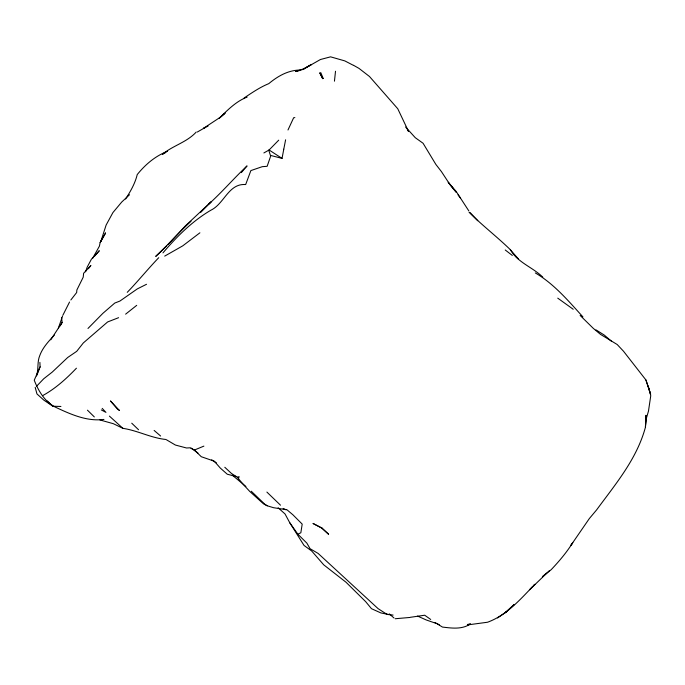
<?xml version="1.0" encoding="UTF-8"?>
<svg xmlns="http://www.w3.org/2000/svg" width="685" height="685" viewBox="0 0 685 685"><rect width="100%" height="100%" fill="white"/><g stroke="black" fill="none" stroke-linecap="round" stroke-linejoin="round"><path stroke-width="1.03" d="M334.451 81.181L335.513 71.249M162.961 252.868C176.816 236.59 192.314 221.109 210.843 210.226C224.346 203.822 228.516 183.212 245.667 184.548L250.881 170.582L262.261 166.678L267.141 166.309L270.875 155.495L282.049 158.406L283.77 149.21M283.778 149.142L285.602 139.8M100.13 242.55L105.541 233.028L100.13 242.55L99.419 246.138L92.526 258.528M36.442 375.962C38.797 369.335 37.007 362.142 39.747 355.626C42.658 347.586 48.644 341.31 54.32 335.136M100.764 241.668L106.124 225.065L112.914 212.581L121.742 202.024L129.525 194.728M62.866 315.254L69.545 302.025M278.144 507.765L285.037 513.973L289.806 522.809L297.864 534.18L300.843 532.784L302.196 524.111L292.897 514.786L286.998 509.803L273.563 507.705L267.21 505.787L263.554 503.886L249.777 491.462L243.552 484.732L238.466 478.712L239.125 476.623L237.344 477.248L231.487 473.472L224.8 467.273M58.345 328.192L62.532 316.179M85.574 271.808L87.166 267.184L91.413 259.204L99.299 250.719L94.556 256.181M36.939 375.063L40.09 366.817L39.893 362.374M40.09 366.817L34.25 380.192C38.249 390.733 45.201 402.455 55.776 407.335C70.692 414.297 87.055 421.703 103.932 419.425M287.983 129.996L293.668 117.717L294.858 117.615M60.254 325.829L62.13 322.429L61.59 317.669M50.741 339.811L62.13 322.429M125.569 199.018C130.484 191.466 135.108 183.417 137.223 174.589C145.357 164.477 155.349 155.992 167.551 151.299M88.382 268.708L90.891 265.497L83.621 273.272L83.227 277.16L76.848 290.029L76.669 292.512L70.855 299.97M241.343 172.594L247.054 165.898C233.945 178.263 222.171 191.98 208.822 204.07M158.749 257.68C147.917 268.974 138.105 281.115 127.247 292.332M87.988 328.457L102.93 313.293L114.78 303.044L119.892 301.075L137.308 288.899L146.522 284.284M36.373 386.451L43.729 378.762L52.206 372.118L67.712 357.484L76.711 351.337L83.322 342.945L107.614 321.959L118.599 317.686M532.254 587.002L529.642 589.725L549.558 570.477M533.555 585.641L534.857 584.279C520.9 598.741 506.951 615.139 487.557 622.237L467.41 624.934M211.04 201.912L200.739 212.359M263.871 152.952L269.102 149.989L278.718 140.168M76.437 368.196C66.402 378.685 55.451 388.635 42.65 395.63M166.438 246.035L155.709 256.395C167.962 245.153 178.828 232.472 191.029 221.246M167.971 244.554L185.395 225.87L210.929 201.989M506.515 611.808L514.204 604.435L505.179 612.715L506.515 611.808L497.515 617.956M546.347 573.217L542.392 576.753L551.194 569.672C559.106 561.289 566.675 552.444 572.763 542.614L571.007 545.217L589.314 518.596L596.609 509.897C615.584 484.021 636.879 458.976 645.424 427.252L645.972 415.307L645.441 426.935L646.263 418.663L648.481 411.094L650.75 395.759L648.284 386.126M196.21 132.059C186.851 142.334 172.8 145.588 162.336 154.373L165.813 152.49M225.382 112.982L219.166 118.325C227.437 110.199 236.145 101.252 247.131 97.099M224.68 113.522L220.108 117.375L203.359 128.42L208.06 126.091M125.62 314.158L136.709 305.347M199.892 232.814L182.767 245.838L164.7 256.113M197.306 132.034L205.431 127.393M322.686 78.629L319.844 72.97L322.686 78.629L323.149 78.373L320.794 72.644M166.446 439.77L175.403 445.044L186.534 447.99L190.13 447.802L194.429 450.028L203.89 446.123M395.202 618.735L409.604 617.485M244.125 97.964C251.892 92.809 259.898 87.252 268.768 83.647C278.119 75.881 288.882 69.767 301.297 70.041M299.388 70.589L295.629 71.523L303.738 68.791L311.581 64.407L302.599 69.682L320.417 59.518L330.581 56.838L344.838 60.905L352.801 65.032M467.41 624.489L470.484 623.855C462.169 629.695 451.826 628.179 442.442 627.066L437.039 623.735M410.187 617.322L424.709 615.224L430.719 619.471M322.438 78.441L323.149 78.373M35.183 387.35L36.956 393.926L43.849 400.143L52.865 406.239L60.922 406.462M389.226 614.591L380.928 612.947L371.484 608.691L365.67 601.653L346.011 582.224L323.722 564.825L311.718 551.031L304.029 545.431L289.806 522.809M393.104 615.087L387.042 614.402L378.06 608.614L318.14 553.437L310.082 548.711L306.889 543.162L297.864 534.18M99.924 419.948L113.342 423.698L122.898 428.339C137.574 430.54 150.82 437.878 165.761 439.47M236.085 476.46L227.274 474.226L220.305 468.069L214.277 461.193L201.287 456.724L194.429 450.028M436.379 623.496L426.087 619.899L417.593 616.072M122.898 428.339L109.403 416.103M283.119 508.433L285.928 509.708M434.847 622.502L439.316 624.814M101.303 409.93L105.944 412.37L102.185 408.363M353.357 65.195L359.017 68.406L369.472 76.489L397.754 108.735L408.525 131.417L407.318 129.705M535.302 272.93C554.071 283.89 568.439 300.972 582.926 316.898M595.993 329.879L604.238 335.051L611.328 341.113M267.21 505.787L264.821 504.237L251.241 491.205M269.102 149.989L282.049 158.406M211.725 459.823L216.537 463.026M557.744 298.146L573.217 309.269M191.055 448.093L197.965 453.016M505.23 249.991L512.32 255.445M245.915 486.496L232.335 475.193M154.134 430.437L160.607 436.02M389.32 613.906L393.995 617.981M280.499 505.196L266.885 492.07M52.865 406.239L47.316 401.008M469.088 212.281C482.24 225.416 497.019 236.727 510.316 249.665C517.834 262.8 532.724 267.176 542.777 277.151M516.07 256.747L518.288 258.836L510.316 249.665M131.743 423.193L138.541 429.743M580.152 315.451L593.304 328.363L600.48 334.357L617.202 344.521L623.487 351.208L645.938 379.995L650.63 394.235L645.938 379.995M87.457 410.178L94.333 416.934M477.745 220.724L470.064 212.555M405.589 127.033L415.307 137.719L423.073 143.259L435.848 164.4L441.44 171.618L449.917 184.548L456.193 192.425M453.119 188.349L448.196 182.278L456.082 191.32L468.84 210.937M237.344 477.248L238.466 478.712M458.034 194.865L460.5 198.119M268.751 150.203L270.455 155.512M321.907 528.041L312.976 523.451L321.873 528.118L328.612 534.291L321.907 528.041M119.267 410.298L117.409 409.056L110.439 400.93L119.267 410.298"/></g></svg>
